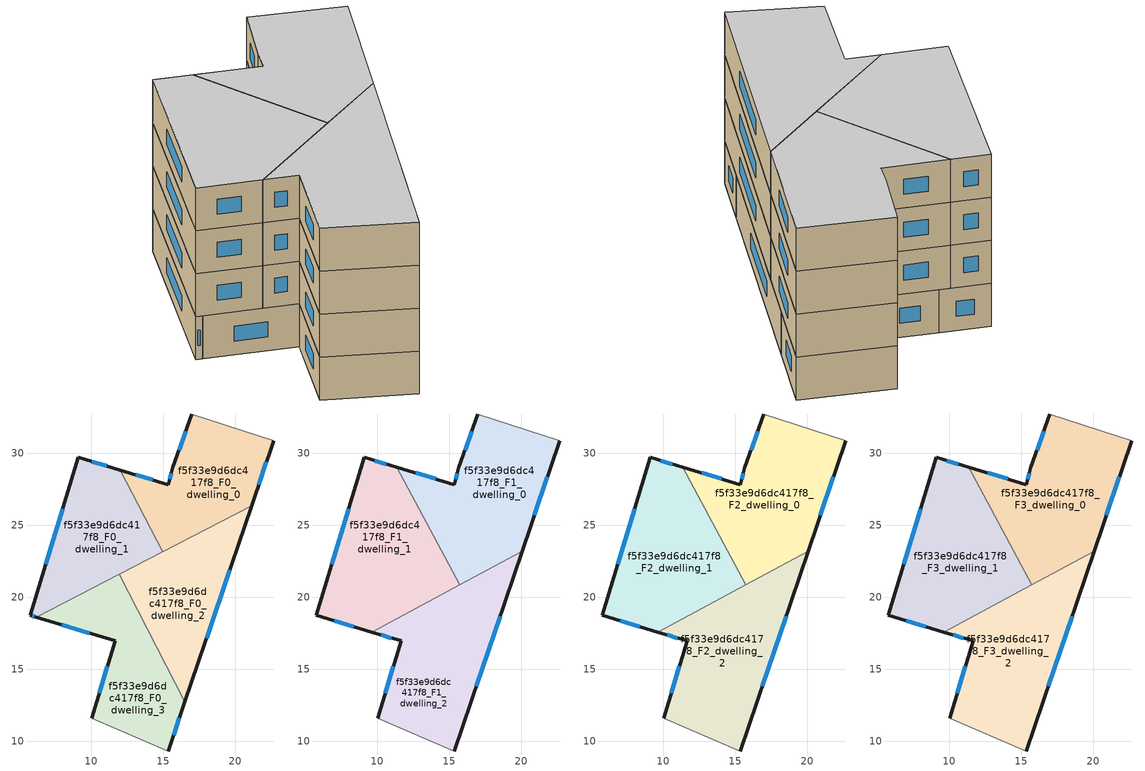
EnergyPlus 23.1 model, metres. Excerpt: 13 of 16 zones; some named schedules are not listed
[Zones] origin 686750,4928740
f5f33e9d6dc417f8_F0_dwelling_0
 floor ground (EU_floor_Construction): 22.67,30.87 21.13,26.34 14.96,23.15 12.03,28.82 15.35,27.82 15.68,29.01 16.99,32.72 z0
 wall outside (EU_wall_Construction): 16.99,32.72 15.68,29.01 15.35,27.82 12.03,28.82 / 21.13,26.34 22.67,30.87 z0:3
 wall adiabatic (EU_wall_Construction): 22.67,30.87 16.99,32.72 z0:3
 wall to f5f33e9d6dc417f8_F0_dwelling_1 (EU_wall_Construction): 12.03,28.82 14.96,23.15 z0:3
 wall to f5f33e9d6dc417f8_F0_dwelling_2 (EU_wall_Construction): 14.96,23.15 21.13,26.34 z0:3
 window (EU_Window_Construction): 16.56,31.51 16.11,30.22 / 21.63,27.81 22.17,29.4 / 14.27,28.15 13.11,28.5 / 15.57,28.62 15.46,28.21 z0.98:2.02
f5f33e9d6dc417f8_F0_dwelling_1
 floor ground (EU_floor_Construction): 12.03,28.82 14.96,23.15 6.19,18.62 5.78,18.74 9.09,29.71 z0
 wall outside (EU_wall_Construction): 12.03,28.82 9.09,29.71 5.78,18.74 6.19,18.62 z0:3
 wall to f5f33e9d6dc417f8_F0_dwelling_3 (EU_wall_Construction): 6.19,18.62 11.94,21.59 z0:3
 wall to f5f33e9d6dc417f8_F0_dwelling_2 (EU_wall_Construction): 11.94,21.59 14.96,23.15 z0:3
 window (EU_Window_Construction): 5.91,18.7 6.05,18.66 / 8.01,26.14 6.86,22.31 / 11.07,29.11 10.05,29.42 z0.98:2.02
f5f33e9d6dc417f8_F0_dwelling_2
 floor ground (EU_floor_Construction): 21.13,26.34 16.51,12.74 11.94,21.59 z0
 wall outside (EU_wall_Construction): 16.51,12.74 21.13,26.34 z0:3
 wall to f5f33e9d6dc417f8_F0_dwelling_3 (EU_wall_Construction): 11.94,21.59 16.51,12.74 z0:3
 window (EU_Window_Construction): 18.01,17.16 19.63,21.92 z0.98:2.02
f5f33e9d6dc417f8_F0_dwelling_3
 floor ground (EU_floor_Construction): 11.94,21.59 16.51,12.74 15.35,9.33 10.03,11.59 11.66,16.97 6.19,18.62 z0
 wall outside (EU_wall_Construction): 6.19,18.62 11.66,16.97 10.03,11.59 / 15.35,9.33 16.51,12.74 z0:3
 wall adiabatic (EU_wall_Construction): 10.03,11.59 15.35,9.33 z0:3
 window (EU_Window_Construction): 7.97,18.08 9.88,17.51 / 15.73,10.44 16.13,11.63 / 11.13,15.22 10.56,13.34 z0.98:2.02
f5f33e9d6dc417f8_F1_dwelling_0
 floor to f5f33e9d6dc417f8_F0_dwelling_0 (EU_floor_Construction): 22.67,30.87 21.13,26.34 14.96,23.15 12.03,28.82 15.35,27.82 15.68,29.01 16.99,32.72 z3
 floor to f5f33e9d6dc417f8_F0_dwelling_2 (EU_floor_Construction): 21.13,26.34 20.06,23.2 15.74,20.88 14.62,22.98 z3
 floor to f5f33e9d6dc417f8_F0_dwelling_1 (EU_floor_Construction): 12.03,28.82 14.96,23.15 14.62,22.98 11.37,29.02 z3
 wall outside (EU_wall_Construction): 16.99,32.72 15.68,29.01 15.35,27.82 11.37,29.02 / 20.06,23.2 22.67,30.87 z3:6
 wall adiabatic (EU_wall_Construction): 22.67,30.87 16.99,32.72 z3:6
 wall to f5f33e9d6dc417f8_F1_dwelling_1 (EU_wall_Construction): 11.37,29.02 15.74,20.88 z3:6
 wall to f5f33e9d6dc417f8_F1_dwelling_2 (EU_wall_Construction): 15.74,20.88 20.06,23.2 z3:6
 window (EU_Window_Construction): 16.56,31.51 16.11,30.22 / 20.91,25.69 21.82,28.37 / 14.06,28.21 12.67,28.63 / 15.57,28.62 15.46,28.21 z3.98:5.02
f5f33e9d6dc417f8_F1_dwelling_1
 floor to f5f33e9d6dc417f8_F0_dwelling_1 (EU_floor_Construction): 11.37,29.02 14.62,22.98 6.19,18.62 5.78,18.74 9.09,29.71 z3
 floor to f5f33e9d6dc417f8_F0_dwelling_3 (EU_floor_Construction): 11.94,21.59 13.05,19.43 9.61,17.59 6.19,18.62 z3
 floor to f5f33e9d6dc417f8_F0_dwelling_2 (EU_floor_Construction): 14.62,22.98 15.74,20.88 13.05,19.43 11.94,21.59 z3
 wall outside (EU_wall_Construction): 11.37,29.02 9.09,29.71 5.78,18.74 9.61,17.59 z3:6
 wall to f5f33e9d6dc417f8_F1_dwelling_2 (EU_wall_Construction): 9.61,17.59 15.74,20.88 z3:6
 window (EU_Window_Construction): 7.03,18.37 8.37,17.96 / 8.01,26.14 6.86,22.31 / 10.63,29.25 9.83,29.49 z3.98:5.02
f5f33e9d6dc417f8_F1_dwelling_2
 floor to f5f33e9d6dc417f8_F0_dwelling_3 (EU_floor_Construction): 13.05,19.43 16.51,12.74 15.35,9.33 10.03,11.59 11.66,16.97 9.61,17.59 z3
 floor to f5f33e9d6dc417f8_F0_dwelling_2 (EU_floor_Construction): 20.06,23.2 16.51,12.74 13.05,19.43 z3
 wall outside (EU_wall_Construction): 15.35,9.33 20.06,23.2 / 9.61,17.59 11.66,16.97 10.03,11.59 z3:6
 wall adiabatic (EU_wall_Construction): 10.03,11.59 15.35,9.33 z3:6
 window (EU_Window_Construction): 16.88,13.84 18.53,18.69 / 11.13,15.22 10.56,13.34 / 10.28,17.39 10.99,17.17 z3.98:5.02
f5f33e9d6dc417f8_F2_dwelling_0
 floor to f5f33e9d6dc417f8_F1_dwelling_0 (EU_floor_Construction): 22.67,30.87 20.06,23.2 15.74,20.88 11.37,29.02 15.35,27.82 15.68,29.01 16.99,32.72 z6
 wall outside (EU_wall_Construction): 16.99,32.72 15.68,29.01 15.35,27.82 11.37,29.02 / 20.06,23.2 22.67,30.87 z6:9
 wall adiabatic (EU_wall_Construction): 22.67,30.87 16.99,32.72 z6:9
 wall to f5f33e9d6dc417f8_F2_dwelling_1 (EU_wall_Construction): 11.37,29.02 15.74,20.88 z6:9
 wall to f5f33e9d6dc417f8_F2_dwelling_2 (EU_wall_Construction): 15.74,20.88 20.06,23.2 z6:9
 window (EU_Window_Construction): 16.56,31.51 16.11,30.22 / 20.91,25.69 21.82,28.37 / 14.06,28.21 12.67,28.63 / 15.57,28.62 15.46,28.21 z6.98:8.02
f5f33e9d6dc417f8_F2_dwelling_1
 floor to f5f33e9d6dc417f8_F1_dwelling_1 (EU_floor_Construction): 11.37,29.02 15.74,20.88 9.61,17.59 5.78,18.74 9.09,29.71 z6
 wall outside (EU_wall_Construction): 11.37,29.02 9.09,29.71 5.78,18.74 9.61,17.59 z6:9
 wall to f5f33e9d6dc417f8_F2_dwelling_2 (EU_wall_Construction): 9.61,17.59 15.74,20.88 z6:9
 window (EU_Window_Construction): 7.03,18.37 8.37,17.96 / 8.01,26.14 6.86,22.31 / 10.63,29.25 9.83,29.49 z6.98:8.02
f5f33e9d6dc417f8_F2_dwelling_2
 floor to f5f33e9d6dc417f8_F1_dwelling_2 (EU_floor_Construction): 20.06,23.2 15.35,9.33 10.03,11.59 11.66,16.97 9.61,17.59 z6
 wall outside (EU_wall_Construction): 15.35,9.33 20.06,23.2 / 9.61,17.59 11.66,16.97 10.03,11.59 z6:9
 wall adiabatic (EU_wall_Construction): 10.03,11.59 15.35,9.33 z6:9
 window (EU_Window_Construction): 16.88,13.84 18.53,18.69 / 11.13,15.22 10.56,13.34 / 10.28,17.39 10.99,17.17 z6.98:8.02
f5f33e9d6dc417f8_F3_dwelling_0
 floor to f5f33e9d6dc417f8_F2_dwelling_0 (EU_floor_Construction): 22.67,30.87 20.06,23.2 15.74,20.88 11.37,29.02 15.35,27.82 15.68,29.01 16.99,32.72 z9
 wall outside (EU_wall_Construction): 16.99,32.72 15.68,29.01 15.35,27.82 11.37,29.02 / 20.06,23.2 22.67,30.87 z9:12
 wall adiabatic (EU_wall_Construction): 22.67,30.87 16.99,32.72 z9:12
 wall to f5f33e9d6dc417f8_F3_dwelling_1 (EU_wall_Construction): 11.37,29.02 15.74,20.88 z9:12
 wall to f5f33e9d6dc417f8_F3_dwelling_2 (EU_wall_Construction): 15.74,20.88 20.06,23.2 z9:12
 window (EU_Window_Construction): 16.56,31.51 16.11,30.22 / 20.91,25.69 21.82,28.37 / 14.06,28.21 12.67,28.63 / 15.57,28.62 15.46,28.21 z9.98:11.02
 ceiling to f5f33e9d6dc417f8_F4_dwelling_0 (EU_floor_Construction): 20.06,23.2 22.67,30.87 16.99,32.72 15.68,29.01 15.35,27.82 11.37,29.02 15.74,20.88 z12
f5f33e9d6dc417f8_F3_dwelling_1
 floor to f5f33e9d6dc417f8_F2_dwelling_1 (EU_floor_Construction): 11.37,29.02 15.74,20.88 9.61,17.59 5.78,18.74 9.09,29.71 z9
 wall outside (EU_wall_Construction): 11.37,29.02 9.09,29.71 5.78,18.74 9.61,17.59 z9:12
 wall to f5f33e9d6dc417f8_F3_dwelling_2 (EU_wall_Construction): 9.61,17.59 15.74,20.88 z9:12
 window (EU_Window_Construction): 7.03,18.37 8.37,17.96 / 8.01,26.14 6.86,22.31 / 10.63,29.25 9.83,29.49 z9.98:11.02
 ceiling to f5f33e9d6dc417f8_F4_dwelling_1 (EU_floor_Construction): 15.74,20.88 11.37,29.02 9.09,29.71 5.78,18.74 9.61,17.59 z12
f5f33e9d6dc417f8_F3_dwelling_2
 floor to f5f33e9d6dc417f8_F2_dwelling_2 (EU_floor_Construction): 20.06,23.2 15.35,9.33 10.03,11.59 11.66,16.97 9.61,17.59 z9
 wall outside (EU_wall_Construction): 15.35,9.33 20.06,23.2 / 9.61,17.59 11.66,16.97 10.03,11.59 z9:12
 wall adiabatic (EU_wall_Construction): 10.03,11.59 15.35,9.33 z9:12
 window (EU_Window_Construction): 16.88,13.84 18.53,18.69 / 11.13,15.22 10.56,13.34 / 10.28,17.39 10.99,17.17 z9.98:11.02
 ceiling to f5f33e9d6dc417f8_F4_dwelling_2 (EU_floor_Construction): 15.35,9.33 20.06,23.2 9.61,17.59 11.66,16.97 10.03,11.59 z12
[Building]
EU S2 Campaign: North Axis=0; Terrain=City; Solar Distribution=FullExterior
[Site:Location]
Bologna: Latitude=44.5; Longitude=11.25; Time Zone=1; Elevation=37
[SizingPeriod:WeatherFileDays]
AnnualSizingPeriod: Begin Month=1; Begin Day of Month=1; End Month=12; End Day of Month=31; Day of Week for Start Day=Monday; Use Weather File Daylight Saving Period=No; Use Weather File Rain and Snow Indicators=No
[MATERIAL]
EU_InternalMass_Material: Roughness=MediumRough; Thickness=0.1; Conductivity=1; Density=1800; Specific Heat=900; Thermal Absorptance=0.9; Solar Absorptance=0.7; Visible Absorptance=0.7
[MATERIAL:NOMASS] Roughness=MediumRough; Thermal Absorptance=0.9; Solar Absorptance=0.7; Visible Absorptance=0.7
Name | Thermal Resistance
EU_wall_NoMass | 0.905828
EU_floor_NoMass | 0.67114
[WINDOWMATERIAL:SIMPLEGLAZINGSYSTEM]
EU_Window_SimpleGlazing: UFactor=4.52486; Solar Heat Gain Coefficient=0.85; Visible Transmittance=0.85
[CONSTRUCTION]
EU_wall_Construction: EU_wall_NoMass
EU_floor_Construction: EU_floor_NoMass
EU_InternalMass_Construction: EU_InternalMass_Material
EU_Window_Construction: EU_Window_SimpleGlazing
[ZONE] Type=1; Multiplier=1; Ceiling Height=autocalculate; Floor Area=autocalculate; Part of Total Floor Area=Yes
Name | Volume
f5f33e9d6dc417f8_F0_dwelling_0 | 154.608
f5f33e9d6dc417f8_F1_dwelling_0; f5f33e9d6dc417f8_F2_dwelling_0; f5f33e9d6dc417f8_F3_dwelling_0 | 206.15
f5f33e9d6dc417f8_F0_dwelling_1 | 154.621
f5f33e9d6dc417f8_F1_dwelling_1; f5f33e9d6dc417f8_F2_dwelling_1; f5f33e9d6dc417f8_F3_dwelling_1 | 206.167
f5f33e9d6dc417f8_F0_dwelling_2 | 154.618
f5f33e9d6dc417f8_F1_dwelling_2; f5f33e9d6dc417f8_F2_dwelling_2; f5f33e9d6dc417f8_F3_dwelling_2 | 206.156
f5f33e9d6dc417f8_F0_dwelling_3 | 154.625
[INTERNALMASS] Construction=EU_InternalMass_Construction
Name | Zone or ZoneList | Surface Area
f5f33e9d6dc417f8_F0_dwelling_0_EU_InternalMass | f5f33e9d6dc417f8_F0_dwelling_0 | 51.5353
f5f33e9d6dc417f8_F0_dwelling_1_EU_InternalMass | f5f33e9d6dc417f8_F0_dwelling_1 | 51.5378
f5f33e9d6dc417f8_F0_dwelling_2_EU_InternalMass | f5f33e9d6dc417f8_F0_dwelling_2 | 51.5423
f5f33e9d6dc417f8_F0_dwelling_3_EU_InternalMass | f5f33e9d6dc417f8_F0_dwelling_3 | 51.5417
f5f33e9d6dc417f8_F1_dwelling_0_EU_InternalMass | f5f33e9d6dc417f8_F1_dwelling_0 | 68.7174
f5f33e9d6dc417f8_F1_dwelling_1_EU_InternalMass | f5f33e9d6dc417f8_F1_dwelling_1 | 68.7217
f5f33e9d6dc417f8_F1_dwelling_2_EU_InternalMass | f5f33e9d6dc417f8_F1_dwelling_2 | 68.7186
f5f33e9d6dc417f8_F2_dwelling_0_EU_InternalMass | f5f33e9d6dc417f8_F2_dwelling_0 | 68.7174
f5f33e9d6dc417f8_F2_dwelling_1_EU_InternalMass | f5f33e9d6dc417f8_F2_dwelling_1 | 68.7217
f5f33e9d6dc417f8_F2_dwelling_2_EU_InternalMass | f5f33e9d6dc417f8_F2_dwelling_2 | 68.7186
f5f33e9d6dc417f8_F3_dwelling_0_EU_InternalMass | f5f33e9d6dc417f8_F3_dwelling_0 | 68.7174
f5f33e9d6dc417f8_F3_dwelling_1_EU_InternalMass | f5f33e9d6dc417f8_F3_dwelling_1 | 68.7217
f5f33e9d6dc417f8_F3_dwelling_2_EU_InternalMass | f5f33e9d6dc417f8_F3_dwelling_2 | 68.7186
[OTHEREQUIPMENT] Fuel Type=Electricity; Design Level Calculation Method=Watts/Area; Power per Zone Floor Area=1; Fraction Latent=0; Fraction Radiant=0; Fraction Lost=0; Carbon Dioxide Generation Rate=0; EndUse Subcategory=EU_Step8_InternalGains
Name | Zone or ZoneList or Space or SpaceList | Schedule
EU_Step8_InternalGain_f5f33e9d6dc417f8_F0_dwelling_0_f000 | f5f33e9d6dc417f8_F0_dwelling_0 | EU_Step8_GainSchedule_f5f33e9d6dc417f8_F0_dwelling_0_f000
EU_Step8_InternalGain_f5f33e9d6dc417f8_F0_dwelling_1_f000 | f5f33e9d6dc417f8_F0_dwelling_1 | EU_Step8_GainSchedule_f5f33e9d6dc417f8_F0_dwelling_1_f000
EU_Step8_InternalGain_f5f33e9d6dc417f8_F0_dwelling_2_f000 | f5f33e9d6dc417f8_F0_dwelling_2 | EU_Step8_GainSchedule_f5f33e9d6dc417f8_F0_dwelling_2_f000
EU_Step8_InternalGain_f5f33e9d6dc417f8_F0_dwelling_3_f000 | f5f33e9d6dc417f8_F0_dwelling_3 | EU_Step8_GainSchedule_f5f33e9d6dc417f8_F0_dwelling_3_f000
EU_Step8_InternalGain_f5f33e9d6dc417f8_F1_dwelling_0_f000 | f5f33e9d6dc417f8_F1_dwelling_0 | EU_Step8_GainSchedule_f5f33e9d6dc417f8_F1_dwelling_0_f000
EU_Step8_InternalGain_f5f33e9d6dc417f8_F1_dwelling_1_f000 | f5f33e9d6dc417f8_F1_dwelling_1 | EU_Step8_GainSchedule_f5f33e9d6dc417f8_F1_dwelling_1_f000
EU_Step8_InternalGain_f5f33e9d6dc417f8_F1_dwelling_2_f000 | f5f33e9d6dc417f8_F1_dwelling_2 | EU_Step8_GainSchedule_f5f33e9d6dc417f8_F1_dwelling_2_f000
EU_Step8_InternalGain_f5f33e9d6dc417f8_F2_dwelling_0_f000 | f5f33e9d6dc417f8_F2_dwelling_0 | EU_Step8_GainSchedule_f5f33e9d6dc417f8_F2_dwelling_0_f000
EU_Step8_InternalGain_f5f33e9d6dc417f8_F2_dwelling_1_f000 | f5f33e9d6dc417f8_F2_dwelling_1 | EU_Step8_GainSchedule_f5f33e9d6dc417f8_F2_dwelling_1_f000
EU_Step8_InternalGain_f5f33e9d6dc417f8_F2_dwelling_2_f000 | f5f33e9d6dc417f8_F2_dwelling_2 | EU_Step8_GainSchedule_f5f33e9d6dc417f8_F2_dwelling_2_f000
EU_Step8_InternalGain_f5f33e9d6dc417f8_F3_dwelling_0_f000 | f5f33e9d6dc417f8_F3_dwelling_0 | EU_Step8_GainSchedule_f5f33e9d6dc417f8_F3_dwelling_0_f000
EU_Step8_InternalGain_f5f33e9d6dc417f8_F3_dwelling_1_f000 | f5f33e9d6dc417f8_F3_dwelling_1 | EU_Step8_GainSchedule_f5f33e9d6dc417f8_F3_dwelling_1_f000
EU_Step8_InternalGain_f5f33e9d6dc417f8_F3_dwelling_2_f000 | f5f33e9d6dc417f8_F3_dwelling_2 | EU_Step8_GainSchedule_f5f33e9d6dc417f8_F3_dwelling_2_f000
[ZONEVENTILATION:DESIGNFLOWRATE] Schedule=EU_AlwaysOn; Design Flow Rate Calculation Method=AirChanges/Hour; Air Changes per Hour=0.73129; Ventilation Type=Natural; Fan Pressure Rise=0; Fan Total Efficiency=1; Constant Term Coefficient=1; Temperature Term Coefficient=0; Velocity Term Coefficient=0; Velocity Squared Term Coefficient=0; Minimum Indoor Temperature=-100; Maximum Indoor Temperature=100; Delta Temperature=-100; Minimum Outdoor Temperature=-100; Maximum Outdoor Temperature=100; Maximum Wind Speed=40
Name | Zone or ZoneList or Space or SpaceList
EU_ConstantAir_f5f33e9d6dc417f8_F0_dwelling_0 | f5f33e9d6dc417f8_F0_dwelling_0
EU_ConstantAir_f5f33e9d6dc417f8_F0_dwelling_1 | f5f33e9d6dc417f8_F0_dwelling_1
EU_ConstantAir_f5f33e9d6dc417f8_F0_dwelling_2 | f5f33e9d6dc417f8_F0_dwelling_2
EU_ConstantAir_f5f33e9d6dc417f8_F0_dwelling_3 | f5f33e9d6dc417f8_F0_dwelling_3
EU_ConstantAir_f5f33e9d6dc417f8_F1_dwelling_0 | f5f33e9d6dc417f8_F1_dwelling_0
EU_ConstantAir_f5f33e9d6dc417f8_F1_dwelling_1 | f5f33e9d6dc417f8_F1_dwelling_1
EU_ConstantAir_f5f33e9d6dc417f8_F1_dwelling_2 | f5f33e9d6dc417f8_F1_dwelling_2
EU_ConstantAir_f5f33e9d6dc417f8_F2_dwelling_0 | f5f33e9d6dc417f8_F2_dwelling_0
EU_ConstantAir_f5f33e9d6dc417f8_F2_dwelling_1 | f5f33e9d6dc417f8_F2_dwelling_1
EU_ConstantAir_f5f33e9d6dc417f8_F2_dwelling_2 | f5f33e9d6dc417f8_F2_dwelling_2
EU_ConstantAir_f5f33e9d6dc417f8_F3_dwelling_0 | f5f33e9d6dc417f8_F3_dwelling_0
EU_ConstantAir_f5f33e9d6dc417f8_F3_dwelling_1 | f5f33e9d6dc417f8_F3_dwelling_1
EU_ConstantAir_f5f33e9d6dc417f8_F3_dwelling_2 | f5f33e9d6dc417f8_F3_dwelling_2
[HVACTEMPLATE:THERMOSTAT] Constant Heating Setpoint=20; Constant Cooling Setpoint=50
EU_HeatOnly_f5f33e9d6dc417f8_F0_dwelling_0; EU_HeatOnly_f5f33e9d6dc417f8_F0_dwelling_1; EU_HeatOnly_f5f33e9d6dc417f8_F0_dwelling_2; EU_HeatOnly_f5f33e9d6dc417f8_F0_dwelling_3; EU_HeatOnly_f5f33e9d6dc417f8_F1_dwelling_0; EU_HeatOnly_f5f33e9d6dc417f8_F1_dwelling_1; EU_HeatOnly_f5f33e9d6dc417f8_F1_dwelling_2; EU_HeatOnly_f5f33e9d6dc417f8_F2_dwelling_0; EU_HeatOnly_f5f33e9d6dc417f8_F2_dwelling_1; EU_HeatOnly_f5f33e9d6dc417f8_F2_dwelling_2; EU_HeatOnly_f5f33e9d6dc417f8_F3_dwelling_0; EU_HeatOnly_f5f33e9d6dc417f8_F3_dwelling_1; EU_HeatOnly_f5f33e9d6dc417f8_F3_dwelling_2; EU_HeatOnly_f5f33e9d6dc417f8_F4_dwelling_0; EU_HeatOnly_f5f33e9d6dc417f8_F4_dwelling_1; EU_HeatOnly_f5f33e9d6dc417f8_F4_dwelling_2
[HVACTEMPLATE:ZONE:IDEALLOADSAIRSYSTEM] System Availability Schedule=EU_AlwaysOn; Maximum Heating Supply Air Temperature=50; Minimum Cooling Supply Air Temperature=13; Maximum Heating Supply Air Humidity Ratio=0.0156; Minimum Cooling Supply Air Humidity Ratio=0.0077; Heating Limit=NoLimit; Cooling Limit=NoLimit; Heating Availability Schedule=EU_AlwaysOn; Cooling Availability Schedule=EU_CoolingOff; Dehumidification Control Type=ConstantSensibleHeatRatio; Cooling Sensible Heat Ratio=0.7; Dehumidification Setpoint=60; Humidification Control Type=None; Humidification Setpoint=30; Outdoor Air Method=None; Outdoor Air Flow Rate per Person=0.00944; Outdoor Air Flow Rate per Zone Floor Area=0; Outdoor Air Flow Rate per Zone=0; Demand Controlled Ventilation Type=None; Outdoor Air Economizer Type=NoEconomizer; Heat Recovery Type=None; Sensible Heat Recovery Effectiveness=0.7; Latent Heat Recovery Effectiveness=0.65
Name | Template Thermostat
f5f33e9d6dc417f8_F0_dwelling_0 | EU_HeatOnly_f5f33e9d6dc417f8_F0_dwelling_0
f5f33e9d6dc417f8_F0_dwelling_1 | EU_HeatOnly_f5f33e9d6dc417f8_F0_dwelling_1
f5f33e9d6dc417f8_F0_dwelling_2 | EU_HeatOnly_f5f33e9d6dc417f8_F0_dwelling_2
f5f33e9d6dc417f8_F0_dwelling_3 | EU_HeatOnly_f5f33e9d6dc417f8_F0_dwelling_3
f5f33e9d6dc417f8_F1_dwelling_0 | EU_HeatOnly_f5f33e9d6dc417f8_F1_dwelling_0
f5f33e9d6dc417f8_F1_dwelling_1 | EU_HeatOnly_f5f33e9d6dc417f8_F1_dwelling_1
f5f33e9d6dc417f8_F1_dwelling_2 | EU_HeatOnly_f5f33e9d6dc417f8_F1_dwelling_2
f5f33e9d6dc417f8_F2_dwelling_0 | EU_HeatOnly_f5f33e9d6dc417f8_F2_dwelling_0
f5f33e9d6dc417f8_F2_dwelling_1 | EU_HeatOnly_f5f33e9d6dc417f8_F2_dwelling_1
f5f33e9d6dc417f8_F2_dwelling_2 | EU_HeatOnly_f5f33e9d6dc417f8_F2_dwelling_2
f5f33e9d6dc417f8_F3_dwelling_0 | EU_HeatOnly_f5f33e9d6dc417f8_F3_dwelling_0
f5f33e9d6dc417f8_F3_dwelling_1 | EU_HeatOnly_f5f33e9d6dc417f8_F3_dwelling_1
f5f33e9d6dc417f8_F3_dwelling_2 | EU_HeatOnly_f5f33e9d6dc417f8_F3_dwelling_2
